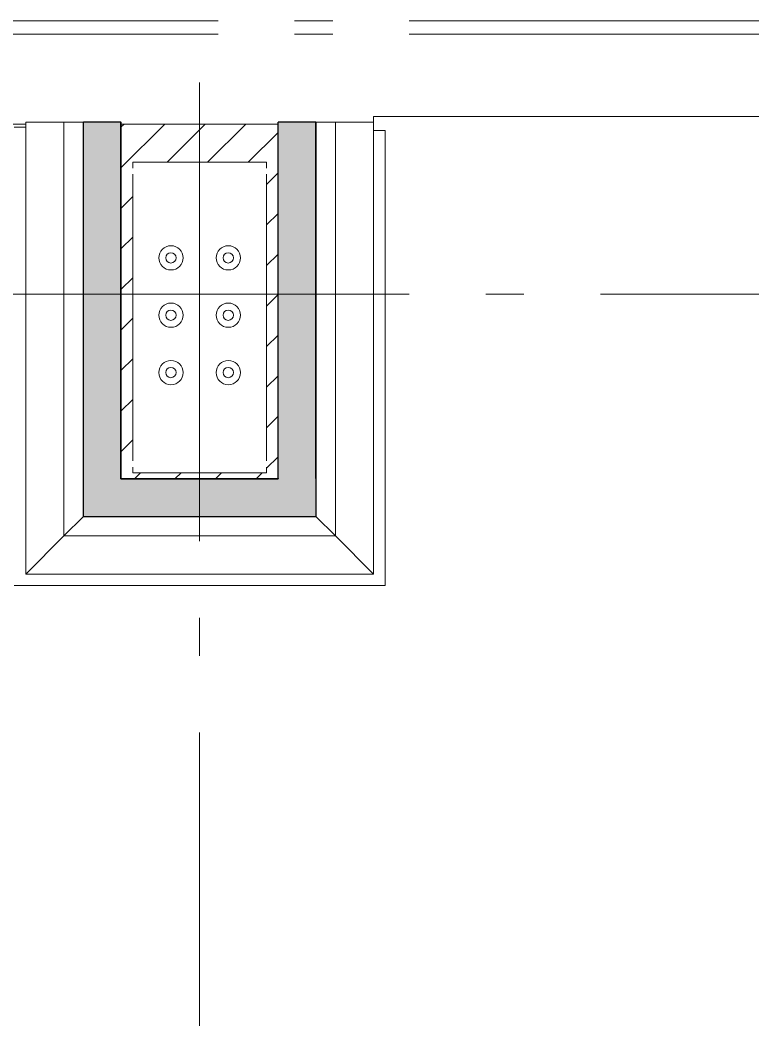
# Model space of a CAD drawing. Header units: millimetres. Extents: x -187347 to 135007, y -6415 to 292048.
# Drawn here: x -33410 to -31495, y 102157 to 104772 of the extents above; entities that cross this region are included whole.
import ezdxf

# ---------------------------------------------------------------- set-up
doc = ezdxf.new("R2010")
doc.units = ezdxf.units.MM
doc.header["$LTSCALE"] = 100
doc.linetypes.add('Z_LINE-CNTR', pattern=[17, 12, -2, 1, -2])
for name, color, linetype, lineweight in [('A-FLOR', 7, 'Continuous', 5), ('A-WALL', 7, 'Continuous', 5), ('A-WALL-FNSH', 7, 'Continuous', 5), ('A-WALL-PATT', 7, 'Continuous', 5), ('S-COLS', 7, 'Continuous', 5), ('S-FSTN', 7, 'Continuous', 5), ('S-GRID', 7, 'Continuous', 5)]:
    doc.layers.add(name, color=color, linetype=linetype, lineweight=lineweight)

# ---------------------------------------------------------------- blocks, each defined once
blk = doc.blocks.new('ODE_ST_M3_Base_Plate_Connection___Double_Row_14562_FREE_BOLT_LOD3 - BR630D-V274-BLOCK WORK - GROUND FLOOR PLAN - FOR SITE')
at = {"layer": 'S-FSTN'}
for p, q in [((-181.3, 406), (-181.3, 391)), ((168.7, 406), (-181.3, 406)), ((168.7, 391), (168.7, 406)), ((-181.3, 375), (-181.3, -375)), ((168.7, -375), (168.7, 375)), ((-181.3, -391), (-181.3, -406)), ((168.7, -406), (168.7, -391)), ((-181.3, -406), (168.7, -406))]:
    blk.add_line(p, q, dxfattribs=at)
blk = doc.blocks.new('Hex Head - 16mmØ BOLT-30449151-BLOCK WORK - GROUND FLOOR PLAN - FOR SITE')
at = {"layer": 'S-FSTN'}
for radius, start, end in [(31.7, 0, 180), (13.5, 0, 180), (31.7, 180, 360), (13.5, 180, 360)]:
    blk.add_arc((9.5, 0), radius, start, end, dxfattribs=at)
blk = doc.blocks.new('Hex Head - 30mmØ BOLT-30457584-BLOCK WORK - GROUND FLOOR PLAN - FOR SITE')
at = {"layer": 'S-FSTN'}
for radius, start, end in [(31.7, 0, 180), (13.5, 0, 180), (31.7, 180, 360), (13.5, 180, 360)]:
    blk.add_arc((9.5, 0), radius, start, end, dxfattribs=at)

msp = doc.modelspace()

# ---------------------------------------------------------------- hatches: boundary and pattern name
at = {"layer": 'A-WALL-PATT', "true_color": 0x30f000}
h = msp.add_hatch(color=80, dxfattribs=at)
h.paths.add_polyline_path([(-33244.1, 103473.8), (-33244.1, 103572.2), (-33244.9, 103572.2), (-33244.9, 103473.8)])
h.paths.add_polyline_path([(-33244.1, 103573), (-33244.1, 104505), (-33244.9, 104505), (-33244.9, 103573)])
at = {"layer": 'A-WALL-PATT'}
h = msp.add_hatch(dxfattribs=at)
h.set_pattern_fill('FP_332', color=256, angle=67.3801, style=0, pattern_type=2)
h.set_pattern_definition([(157.38, (-33164.69, 104043.063), (-50.7995, 0.0003), [13.208, -647.192]), (157.38, (-33164.69, 104093.863), (-50.79954, 0.0003), [13.208, -647.192]), (157.38, (-33164.69, 104144.663), (-50.79954, 0.0003), [13.208, -647.192]), (157.38, (-33164.69, 104195.464), (-50.79954, 0.0003), [13.208, -647.192]), (157.38, (-33164.69, 104246.263), (-50.79954, 0.0003), [13.208, -647.192]), (202.249, (-33164.69, 104085.735), (-50.8004, 0.00024), [12.075, -1195.427]), (202.249, (-33164.69, 104136.535), (-50.8004, 0.00024), [12.075, -1195.427]), (202.249, (-33164.69, 104187.335), (-50.80037, 0.00024), [12.075, -1195.427]), (202.249, (-33164.69, 104238.135), (-50.80037, 0.00024), [12.075, -1195.427]), (202.249, (-33164.69, 104288.935), (-50.80037, 0.00024), [12.075, -1195.427]), (202.249, (-33164.69, 104339.735), (-50.80037, 0.00024), [12.075, -1195.427]), (202.2491, (-33164.69, 104390.535), (-50.80037, 0.00024), [12.075, -1195.427]), (202.2491, (-33164.69, 104441.335), (-50.80037, 0.00024), [12.075, -1195.427]), (202.2491, (-33164.69, 104492.135), (-50.80037, 0.00024), [12.075, -1195.427]), (337.751, (-33175.866, 104073.035), (-50.8004, -0.0005), [12.075, -1195.427]), (337.751, (-33175.866, 104123.835), (-50.8004, -0.0005), [12.075, -1195.427]), (337.751, (-33175.866, 104174.635), (-50.8004, -0.0005), [12.075, -1195.427]), (337.751, (-33175.866, 104225.436), (-50.80037, -0.0005), [12.075, -1195.427]), (337.751, (-33175.866, 104276.235), (-50.80037, -0.0005), [12.075, -1195.427]), (337.751, (-33175.867, 104327.035), (-50.80037, -0.0005), [12.075, -1195.427]), (337.751, (-33175.866, 104377.835), (-50.80037, -0.00048), [12.075, -1195.427]), (337.7511, (-33175.866, 104428.635), (-50.80037, -0.00048), [12.075, -1195.427]), (337.7511, (-33175.866, 104479.435), (-50.80037, -0.00048), [12.075, -1195.427]), (22.62, (-33176.882, 104055.256), (-50.7995, -0.00055), [13.208, -647.192]), (22.62, (-33176.882, 104106.055), (-50.79954, -0.00055), [13.208, -647.192]), (22.62, (-33176.883, 104156.855), (-50.79954, -0.00055), [13.208, -647.192]), (22.62, (-33176.882, 104207.655), (-50.79954, -0.00055), [13.208, -647.192]), (22.62, (-33176.882, 104258.455), (-50.79954, -0.00055), [13.208, -647.192]), (171.8701, (-33156.054, 104040.5236), (-50.79954, -7e-05), [3.592, -355.618]), (158.198, (-33159.61, 104041.031), (-50.8005, 0.0002), [5.471, -268.095]), (158.198, (-33159.61, 104091.831), (-50.8005, 0.0002), [5.471, -268.095]), (21.801, (-33164.69, 104060.335), (-50.8005, 0.0004), [5.471, -268.095]), (21.801, (-33164.69, 104111.135), (-50.8005, 0.0004), [5.471, -268.095]), (8.1301, (-33159.61, 104062.3676), (-50.79954, -0.00017), [3.592, -355.618]), (8.1301, (-33156.054, 104040.5236), (-50.79954, -0.00017), [3.592, -355.618]), (26.565, (-33152.499, 104041.03), (-50.7999, -0.0005), [3.408, -110.184]), (45, (-33149.45, 104042.555), (-50.8, -0.0001), [3.592, -68.25]), (56.31, (-33146.91, 104045.095), (-50.8, -0.0005), [1.832, -181.33]), (56.31, (-33146.91, 104095.895), (-50.8, -0.0005), [1.832, -181.33]), (56.31, (-33146.91, 104146.695), (-50.8, -0.0005), [1.832, -181.33]), (71.565, (-33145.894, 104046.62), (-50.8, 0.0002), [1.676, -158.967]), (71.565, (-33145.894, 104097.42), (-50.7998, 0.0002), [1.676, -158.967]), (71.565, (-33145.894, 104148.22), (-50.7998, 0.0002), [1.676, -158.967]), (71.565, (-33145.386, 104048.143), (-50.8, 0.0002), [1.676, -158.967]), (71.565, (-33145.386, 104098.943), (-50.7998, 0.0002), [1.676, -158.967]), (71.565, (-33145.386, 104149.743), (-50.7998, 0.0002), [1.676, -158.967]), (90, (-33144.88, 104049.667), (-50.8, -0.0001), [4.064, -46.736]), (108.435, (-33144.88, 104053.73), (-50.8, -0.0005), [1.676, -158.967]), (108.435, (-33144.88, 104104.53), (-50.7998, -0.0005), [1.676, -158.967]), (108.435, (-33144.88, 104155.33), (-50.7998, -0.0005), [1.676, -158.967]), (108.435, (-33145.386, 104055.255), (-50.8, -0.0005), [1.676, -158.967]), (108.435, (-33145.386, 104106.055), (-50.7998, -0.0005), [1.676, -158.967]), (108.435, (-33145.386, 104156.855), (-50.7998, -0.0005), [1.676, -158.967]), (123.69, (-33145.894, 104056.78), (-50.8, 0.0002), [1.832, -181.33]), (123.69, (-33145.894, 104107.58), (-50.8, 0.0002), [1.832, -181.33]), (123.69, (-33145.894, 104158.38), (-50.8, 0.0002), [1.832, -181.33]), (135, (-33146.91, 104058.303), (-50.8, -0.0001), [3.592, -68.25]), (153.435, (-33149.45, 104060.843), (-50.7999, 0.0003), [3.408, -110.184]), (171.8701, (-33152.498, 104062.367), (-50.79954, -7e-05), [3.592, -355.618]), (171.8701, (-33156.054, 104065.9234), (-50.79954, -7e-05), [3.592, -355.618]), (158.198, (-33159.61, 104066.431), (-50.8005, 0.0002), [5.471, -268.095]), (158.198, (-33159.61, 104117.23), (-50.8005, 0.0002), [5.471, -268.095]), (21.801, (-33164.69, 104085.735), (-50.8005, 0.0004), [5.471, -268.095]), (21.801, (-33164.69, 104136.535), (-50.8005, 0.0004), [5.471, -268.095]), (8.1301, (-33159.61, 104087.7674), (-50.79954, -0.00017), [3.592, -355.618]), (8.1301, (-33156.054, 104065.9234), (-50.79954, -0.00017), [3.592, -355.618]), (26.565, (-33152.498, 104066.43), (-50.7999, -0.0005), [3.408, -110.184]), (45, (-33149.45, 104067.955), (-50.8, -0.0001), [3.592, -68.25]), (56.31, (-33146.91, 104070.495), (-50.8, -0.0005), [1.832, -181.33]), (56.31, (-33146.91, 104121.295), (-50.8, -0.0005), [1.832, -181.33]), (56.31, (-33146.91, 104172.096), (-50.8, -0.0005), [1.832, -181.33]), (71.565, (-33145.894, 104072.02), (-50.8, 0.0002), [1.676, -158.967]), (71.565, (-33145.894, 104122.82), (-50.7998, 0.0002), [1.676, -158.967]), (71.565, (-33145.894, 104173.62), (-50.7998, 0.0002), [1.676, -158.967]), (71.565, (-33145.386, 104073.543), (-50.8, 0.0002), [1.676, -158.967]), (71.565, (-33145.386, 104124.343), (-50.7998, 0.0002), [1.676, -158.967]), (71.565, (-33145.386, 104175.143), (-50.7998, 0.0002), [1.676, -158.967]), (90, (-33144.88, 104075.067), (-50.8, -0.0001), [4.064, -46.736]), (108.435, (-33144.88, 104079.13), (-50.8, -0.0005), [1.676, -158.967]), (108.435, (-33144.88, 104129.93), (-50.7998, -0.0005), [1.676, -158.967]), (108.435, (-33144.878, 104180.73), (-50.7998, -0.0005), [1.676, -158.967]), (108.435, (-33145.386, 104080.656), (-50.8, -0.0005), [1.676, -158.967]), (108.435, (-33145.386, 104131.455), (-50.7998, -0.0005), [1.676, -158.967]), (108.435, (-33145.387, 104182.255), (-50.7998, -0.0005), [1.676, -158.967]), (123.69, (-33145.894, 104082.18), (-50.8, 0.0002), [1.832, -181.33]), (123.69, (-33145.894, 104132.98), (-50.8, 0.0002), [1.832, -181.33]), (123.69, (-33145.894, 104183.78), (-50.8, 0.0002), [1.832, -181.33]), (135, (-33146.91, 104083.703), (-50.8, -0.0001), [3.592, -68.25]), (153.435, (-33149.45, 104086.243), (-50.7999, 0.0003), [3.408, -110.184]), (171.8701, (-33152.498, 104087.767), (-50.79954, -7e-05), [3.592, -355.618]), (171.8701, (-33184.502, 104053.223), (-50.79954, -7e-05), [3.592, -355.618]), (153.435, (-33188.058, 104053.73), (-50.7999, 0.0003), [3.408, -110.184]), (135, (-33191.106, 104055.255), (-50.8, -0.0001), [3.592, -68.25]), (123.69, (-33193.646, 104057.795), (-50.8, 0.0002), [1.832, -181.33]), (123.69, (-33193.646, 104108.595), (-50.8, 0.0002), [1.832, -181.33]), (123.69, (-33193.646, 104159.395), (-50.8, 0.0002), [1.832, -181.33]), (108.435, (-33194.66, 104059.32), (-50.8, -0.0005), [1.676, -158.967]), (108.435, (-33194.66, 104110.12), (-50.7998, -0.0005), [1.676, -158.967]), (108.435, (-33194.66, 104160.92), (-50.7998, -0.0005), [1.676, -158.967]), (108.435, (-33195.17, 104060.843), (-50.8, -0.0005), [1.676, -158.967]), (108.435, (-33195.17, 104111.643), (-50.7998, -0.0005), [1.676, -158.967]), (108.435, (-33195.17, 104162.443), (-50.7998, -0.0005), [1.676, -158.967]), (90, (-33195.68, 104062.367), (-50.8, -0.0001), [4.064, -46.736]), (71.565, (-33195.68, 104066.43), (-50.8, 0.0002), [1.676, -158.967]), (71.565, (-33195.68, 104117.23), (-50.7998, 0.0002), [1.676, -158.967]), (71.565, (-33195.68, 104168.03), (-50.7998, 0.0002), [1.676, -158.967]), (71.565, (-33195.17, 104067.955), (-50.8, 0.0002), [1.676, -158.967]), (71.565, (-33195.17, 104118.755), (-50.7998, 0.0002), [1.676, -158.967]), (71.565, (-33195.17, 104169.555), (-50.7998, 0.0002), [1.676, -158.967]), (56.31, (-33194.662, 104069.48), (-50.8, -0.0005), [1.832, -181.33]), (56.31, (-33194.66, 104120.28), (-50.8, -0.0005), [1.832, -181.33]), (56.31, (-33194.662, 104171.08), (-50.8, -0.0005), [1.832, -181.33]), (45, (-33193.646, 104071.003), (-50.8, -0.0001), [3.592, -68.25]), (26.565, (-33191.106, 104073.543), (-50.7999, -0.0005), [3.408, -110.184]), (8.1301, (-33188.058, 104075.067), (-50.79954, -0.00017), [3.592, -355.618]), (8.1301, (-33184.502, 104053.223), (-50.79954, -0.00017), [3.592, -355.618]), (20.556, (-33180.946, 104053.731), (-50.8004, -0.0003), [4.34, -429.695]), (20.556, (-33180.946, 104104.531), (-50.8004, -0.0003), [4.34, -429.695]), (20.556, (-33180.946, 104155.33), (-50.8004, -0.0003), [4.34, -429.695]), (158.198, (-33175.866, 104073.035), (-50.8005, 0.0002), [5.471, -268.095]), (158.198, (-33175.866, 104123.835), (-50.8005, 0.0002), [5.471, -268.095]), (171.8701, (-33180.946, 104075.0666), (-50.79954, -7e-05), [3.592, -355.618]), (90, (-33195.68, 104039), (-50.8, -0.0001), [2.032, -48.768]), (71.565, (-33195.68, 104041.03), (-50.8, 0.0002), [1.676, -158.967]), (71.565, (-33195.678, 104091.83), (-50.7998, 0.0002), [1.676, -158.967]), (71.565, (-33195.68, 104142.63), (-50.7998, 0.0002), [1.676, -158.967]), (71.565, (-33195.17, 104042.555), (-50.8, 0.0002), [1.676, -158.967]), (71.565, (-33195.17, 104093.355), (-50.7998, 0.0002), [1.676, -158.967]), (71.565, (-33195.17, 104144.155), (-50.7998, 0.0002), [1.676, -158.967]), (56.31, (-33194.66, 104044.08), (-50.8, -0.0005), [1.832, -181.33]), (56.31, (-33194.662, 104094.88), (-50.8, -0.0005), [1.832, -181.33]), (56.31, (-33194.66, 104145.68), (-50.8, -0.0005), [1.832, -181.33]), (45, (-33193.646, 104045.603), (-50.8, -0.0001), [3.592, -68.25]), (26.565, (-33191.106, 104048.143), (-50.7999, -0.0005), [3.408, -110.184]), (8.1301, (-33188.058, 104049.667), (-50.79954, -0.00017), [3.592, -355.618]), (159.444, (-33176.882, 104048.143), (-50.8004, 7e-05), [4.34, -429.695]), (159.444, (-33176.882, 104098.943), (-50.8004, 7e-05), [4.34, -429.695]), (159.444, (-33176.882, 104149.743), (-50.8004, 7e-05), [4.34, -429.695]), (171.8701, (-33180.946, 104049.667), (-50.79954, -7e-05), [3.592, -355.618]), (171.8701, (-33184.502, 104078.623), (-50.79954, -7e-05), [3.592, -355.618]), (153.435, (-33188.058, 104079.13), (-50.7999, 0.0003), [3.408, -110.184]), (135, (-33191.106, 104080.655), (-50.8, -0.0001), [3.592, -68.25]), (123.69, (-33193.646, 104083.195), (-50.8, 0.0002), [1.832, -181.33]), (123.69, (-33193.646, 104133.995), (-50.8, 0.0002), [1.832, -181.33]), (123.69, (-33193.646, 104184.795), (-50.8, 0.0002), [1.832, -181.33]), (108.435, (-33194.66, 104084.72), (-50.8, -0.0005), [1.676, -158.967]), (108.435, (-33194.66, 104135.52), (-50.7998, -0.0005), [1.676, -158.967]), (108.435, (-33194.66, 104186.32), (-50.7998, -0.0005), [1.676, -158.967]), (108.435, (-33195.17, 104086.243), (-50.8, -0.0005), [1.676, -158.967]), (108.435, (-33195.17, 104137.043), (-50.7998, -0.0005), [1.676, -158.967]), (108.435, (-33195.17, 104187.843), (-50.7998, -0.0005), [1.676, -158.967]), (90, (-33195.68, 104087.767), (-50.8, -0.0001), [2.032, -48.768]), (8.1301, (-33184.502, 104078.623), (-50.79954, -0.00017), [3.592, -355.618]), (21.801, (-33180.946, 104079.131), (-50.8005, 0.0004), [5.471, -268.095]), (21.801, (-33180.947, 104129.931), (-50.8005, 0.0004), [5.471, -268.095])])
h.paths.add_polyline_path([(-33244.1, 103572.2), (-33145.7, 103572.2), (-33145.7, 104505), (-33244.1, 104505), (-33244.1, 103573)])
at = {"layer": 'A-WALL-PATT', "true_color": 0xb8ffa6}
for points in [[(-33145.7, 103573), (-33144.9, 103573), (-33144.9, 104505), (-33145.7, 104505), (-33145.7, 103639)], [(-32734.9, 103573), (-32734.1, 103573), (-32734.1, 104505), (-32734.9, 104505), (-32734.9, 103639)], [(-32905.6, 103572.2), (-32734.1, 103572.2), (-32734.9, 103573), (-33144.9, 103573), (-33145.7, 103572.2)]]:
    msp.add_hatch(color=71, dxfattribs=at).paths.add_polyline_path(points)
at = {"layer": 'A-WALL-PATT'}
h = msp.add_hatch(dxfattribs=at)
h.set_pattern_fill('FP_330', color=256, angle=67.3801, style=0, pattern_type=2)
h.set_pattern_definition([(337.38, (-32715.067, 104034.935), (50.7995, -0.0003), [13.208, -647.192]), (337.38, (-32715.066, 103984.135), (50.79954, -0.0003), [13.208, -647.192]), (337.38, (-32715.066, 103933.336), (50.79954, -0.0003), [13.208, -647.192]), (337.38, (-32715.066, 103882.535), (50.79954, -0.0003), [13.208, -647.192]), (337.38, (-32715.066, 103831.735), (50.79954, -0.0003), [13.208, -647.192]), (22.249, (-32715.066, 103992.263), (50.8004, -0.00024), [12.075, -1195.427]), (22.249, (-32715.066, 103941.463), (50.8004, -0.00024), [12.075, -1195.427]), (22.249, (-32715.066, 103890.663), (50.80037, -0.00024), [12.075, -1195.427]), (22.249, (-32715.066, 103839.863), (50.80037, -0.00024), [12.075, -1195.427]), (22.249, (-32715.066, 103789.063), (50.80037, -0.00024), [12.075, -1195.427]), (22.249, (-32715.066, 103738.263), (50.80037, -0.00024), [12.075, -1195.427]), (22.2491, (-32715.066, 103687.463), (50.80037, -0.00024), [12.075, -1195.427]), (22.2491, (-32715.066, 103636.663), (50.80037, -0.00024), [12.075, -1195.427]), (22.2491, (-32715.067, 103585.863), (50.80037, -0.00024), [12.075, -1195.427]), (157.751, (-32703.89, 104004.963), (50.8004, 0.0005), [12.075, -1195.427]), (157.751, (-32703.89, 103954.163), (50.8004, 0.0005), [12.075, -1195.427]), (157.751, (-32703.89, 103903.364), (50.8004, 0.0005), [12.075, -1195.427]), (157.751, (-32703.89, 103852.563), (50.80037, 0.0005), [12.075, -1195.427]), (157.751, (-32703.89, 103801.763), (50.80037, 0.0005), [12.075, -1195.427]), (157.751, (-32703.89, 103750.963), (50.80037, 0.0005), [12.075, -1195.427]), (157.751, (-32703.89, 103700.163), (50.80037, 0.00048), [12.075, -1195.427]), (157.7511, (-32703.89, 103649.363), (50.80037, 0.00048), [12.075, -1195.427]), (157.7511, (-32703.89, 103598.563), (50.80037, 0.00048), [12.075, -1195.427]), (202.62, (-32702.874, 104022.743), (50.7995, 0.00055), [13.208, -647.192]), (202.62, (-32702.874, 103971.943), (50.79954, 0.00055), [13.208, -647.192]), (202.62, (-32702.874, 103921.143), (50.79954, 0.00055), [13.208, -647.192]), (202.62, (-32702.874, 103870.343), (50.79954, 0.00055), [13.208, -647.192]), (202.62, (-32702.874, 103819.543), (50.79954, 0.00055), [13.208, -647.192]), (351.8701, (-32723.702, 104037.475), (50.79954, 7e-05), [3.592, -355.618]), (338.198, (-32720.146, 104036.967), (50.8005, -0.0002), [5.471, -268.095]), (338.198, (-32720.146, 103986.167), (50.8005, -0.0002), [5.471, -268.095]), (201.801, (-32715.066, 104017.663), (50.8005, -0.0004), [5.471, -268.095]), (201.801, (-32715.066, 103966.863), (50.8005, -0.0004), [5.471, -268.095]), (188.1301, (-32720.146, 104015.631), (50.79954, 0.00017), [3.592, -355.618]), (188.1301, (-32723.702, 104037.475), (50.79954, 0.00017), [3.592, -355.618]), (206.565, (-32727.258, 104036.967), (50.7999, 0.0005), [3.408, -110.184]), (225, (-32730.306, 104035.444), (50.8, 0.0001), [3.592, -68.25]), (236.31, (-32732.846, 104032.903), (50.8, 0.0005), [1.832, -181.33]), (236.31, (-32732.846, 103982.103), (50.8, 0.0005), [1.832, -181.33]), (236.31, (-32732.846, 103931.303), (50.8, 0.0005), [1.832, -181.33]), (251.565, (-32733.86, 104031.38), (50.8, -0.0002), [1.676, -158.967]), (251.565, (-32733.863, 103980.58), (50.7998, -0.0002), [1.676, -158.967]), (251.565, (-32733.86, 103929.78), (50.7998, -0.0002), [1.676, -158.967]), (251.565, (-32734.37, 104029.855), (50.8, -0.0002), [1.676, -158.967]), (251.565, (-32734.37, 103979.055), (50.7998, -0.0002), [1.676, -158.967]), (251.565, (-32734.37, 103928.255), (50.7998, -0.0002), [1.676, -158.967]), (270, (-32734.88, 104028.33), (50.8, 0.0001), [4.064, -46.736]), (288.435, (-32734.878, 104024.267), (50.8, 0.0005), [1.676, -158.967]), (288.435, (-32734.88, 103973.467), (50.7998, 0.0005), [1.676, -158.967]), (288.435, (-32734.88, 103922.667), (50.7998, 0.0005), [1.676, -158.967]), (288.435, (-32734.37, 104022.743), (50.8, 0.0005), [1.676, -158.967]), (288.435, (-32734.37, 103971.943), (50.7998, 0.0005), [1.676, -158.967]), (288.435, (-32734.37, 103921.143), (50.7998, 0.0005), [1.676, -158.967]), (303.69, (-32733.86, 104021.22), (50.8, -0.0002), [1.832, -181.33]), (303.69, (-32733.86, 103970.42), (50.8, -0.0002), [1.832, -181.33]), (303.69, (-32733.86, 103919.62), (50.8, -0.0002), [1.832, -181.33]), (315, (-32732.846, 104019.695), (50.8, 0.0001), [3.592, -68.25]), (333.435, (-32730.306, 104017.155), (50.7999, -0.0003), [3.408, -110.184]), (351.8701, (-32727.258, 104015.631), (50.79954, 7e-05), [3.592, -355.618]), (351.8701, (-32723.702, 104012.075), (50.79954, 7e-05), [3.592, -355.618]), (338.198, (-32720.146, 104011.567), (50.8005, -0.0002), [5.471, -268.095]), (338.198, (-32720.146, 103960.768), (50.8005, -0.0002), [5.471, -268.095]), (201.801, (-32715.066, 103992.263), (50.8005, -0.0004), [5.471, -268.095]), (201.801, (-32715.066, 103941.463), (50.8005, -0.0004), [5.471, -268.095]), (188.1301, (-32720.146, 103990.231), (50.79954, 0.00017), [3.592, -355.618]), (188.1301, (-32723.702, 104012.075), (50.79954, 0.00017), [3.592, -355.618]), (206.565, (-32727.258, 104011.567), (50.7999, 0.0005), [3.408, -110.184]), (225, (-32730.306, 104010.043), (50.8, 0.0001), [3.592, -68.25]), (236.31, (-32732.846, 104007.503), (50.8, 0.0005), [1.832, -181.33]), (236.31, (-32732.846, 103956.704), (50.8, 0.0005), [1.832, -181.33]), (236.31, (-32732.846, 103905.903), (50.8, 0.0005), [1.832, -181.33]), (251.565, (-32733.86, 104005.98), (50.8, -0.0002), [1.676, -158.967]), (251.565, (-32733.86, 103955.18), (50.7998, -0.0002), [1.676, -158.967]), (251.565, (-32733.86, 103904.38), (50.7998, -0.0002), [1.676, -158.967]), (251.565, (-32734.37, 104004.455), (50.8, -0.0002), [1.676, -158.967]), (251.565, (-32734.37, 103953.655), (50.7998, -0.0002), [1.676, -158.967]), (251.565, (-32734.37, 103902.856), (50.7998, -0.0002), [1.676, -158.967]), (270, (-32734.88, 104002.93), (50.8, 0.0001), [4.064, -46.736]), (288.435, (-32734.88, 103998.867), (50.8, 0.0005), [1.676, -158.967]), (288.435, (-32734.88, 103948.067), (50.7998, 0.0005), [1.676, -158.967]), (288.435, (-32734.88, 103897.267), (50.7998, 0.0005), [1.676, -158.967]), (288.435, (-32734.37, 103997.343), (50.8, 0.0005), [1.676, -158.967]), (288.435, (-32734.37, 103946.543), (50.7998, 0.0005), [1.676, -158.967]), (288.435, (-32734.37, 103895.743), (50.7998, 0.0005), [1.676, -158.967]), (303.69, (-32733.86, 103995.82), (50.8, -0.0002), [1.832, -181.33]), (303.69, (-32733.862, 103945.02), (50.8, -0.0002), [1.832, -181.33]), (303.69, (-32733.86, 103894.22), (50.8, -0.0002), [1.832, -181.33]), (315, (-32732.846, 103994.295), (50.8, 0.0001), [3.592, -68.25]), (333.435, (-32730.307, 103991.755), (50.7999, -0.0003), [3.408, -110.184]), (351.8701, (-32727.258, 103990.2314), (50.79954, 7e-05), [3.592, -355.618]), (351.8701, (-32695.254, 104024.7754), (50.79954, 7e-05), [3.592, -355.618]), (333.435, (-32691.698, 104024.267), (50.7999, -0.0003), [3.408, -110.184]), (315, (-32688.65, 104022.743), (50.8, 0.0001), [3.592, -68.25]), (303.69, (-32686.11, 104020.203), (50.8, -0.0002), [1.832, -181.33]), (303.69, (-32686.11, 103969.403), (50.8, -0.0002), [1.832, -181.33]), (303.69, (-32686.11, 103918.603), (50.8, -0.0002), [1.832, -181.33]), (288.435, (-32685.094, 104018.68), (50.8, 0.0005), [1.676, -158.967]), (288.435, (-32685.094, 103967.88), (50.7998, 0.0005), [1.676, -158.967]), (288.435, (-32685.094, 103917.08), (50.7998, 0.0005), [1.676, -158.967]), (288.435, (-32684.586, 104017.155), (50.8, 0.0005), [1.676, -158.967]), (288.435, (-32684.586, 103966.355), (50.7998, 0.0005), [1.676, -158.967]), (288.435, (-32684.586, 103915.555), (50.7998, 0.0005), [1.676, -158.967]), (270, (-32684.08, 104015.63), (50.8, 0.0001), [4.064, -46.736]), (251.565, (-32684.08, 104011.567), (50.8, -0.0002), [1.676, -158.967]), (251.565, (-32684.08, 103960.767), (50.7998, -0.0002), [1.676, -158.967]), (251.565, (-32684.08, 103909.97), (50.7998, -0.0002), [1.676, -158.967]), (251.565, (-32684.586, 104010.043), (50.8, -0.0002), [1.676, -158.967]), (251.565, (-32684.586, 103959.243), (50.7998, -0.0002), [1.676, -158.967]), (251.565, (-32684.586, 103908.443), (50.7998, -0.0002), [1.676, -158.967]), (236.31, (-32685.094, 104008.52), (50.8, 0.0005), [1.832, -181.33]), (236.31, (-32685.094, 103957.72), (50.8, 0.0005), [1.832, -181.33]), (236.31, (-32685.094, 103906.92), (50.8, 0.0005), [1.832, -181.33]), (225, (-32686.11, 104006.995), (50.8, 0.0001), [3.592, -68.25]), (206.565, (-32688.65, 104004.455), (50.7999, 0.0005), [3.408, -110.184]), (188.1301, (-32691.698, 104002.9314), (50.79954, 0.00017), [3.592, -355.618]), (188.1301, (-32695.254, 104024.7754), (50.79954, 0.00017), [3.592, -355.618]), (200.556, (-32698.81, 104024.267), (50.8004, 0.0003), [4.34, -429.695]), (200.556, (-32698.81, 103973.467), (50.8004, 0.0003), [4.34, -429.695]), (200.556, (-32698.81, 103922.667), (50.8004, 0.0003), [4.34, -429.695]), (338.198, (-32703.89, 104004.963), (50.8005, -0.0002), [5.471, -268.095]), (338.198, (-32703.89, 103954.163), (50.8005, -0.0002), [5.471, -268.095]), (351.8701, (-32698.81, 104002.931), (50.79954, 7e-05), [3.592, -355.618]), (270, (-32684.08, 104039), (50.8, 0.0001), [2.032, -48.768]), (251.565, (-32684.08, 104036.967), (50.8, -0.0002), [1.676, -158.967]), (251.565, (-32684.08, 103986.167), (50.7998, -0.0002), [1.676, -158.967]), (251.565, (-32684.08, 103935.367), (50.7998, -0.0002), [1.676, -158.967]), (251.565, (-32684.587, 104035.443), (50.8, -0.0002), [1.676, -158.967]), (251.565, (-32684.586, 103984.643), (50.7998, -0.0002), [1.676, -158.967]), (251.565, (-32684.586, 103933.844), (50.7998, -0.0002), [1.676, -158.967]), (236.31, (-32685.094, 104033.92), (50.8, 0.0005), [1.832, -181.33]), (236.31, (-32685.094, 103983.12), (50.8, 0.0005), [1.832, -181.33]), (236.31, (-32685.094, 103932.32), (50.8, 0.0005), [1.832, -181.33]), (225, (-32686.11, 104032.395), (50.8, 0.0001), [3.592, -68.25]), (206.565, (-32688.65, 104029.855), (50.7999, 0.0005), [3.408, -110.184]), (188.1301, (-32691.698, 104028.331), (50.79954, 0.00017), [3.592, -355.618]), (339.444, (-32702.875, 104029.855), (50.8004, -7e-05), [4.34, -429.695]), (339.444, (-32702.874, 103979.055), (50.8004, -7e-05), [4.34, -429.695]), (339.444, (-32702.874, 103928.256), (50.8004, -7e-05), [4.34, -429.695]), (351.8701, (-32698.81, 104028.3306), (50.79954, 7e-05), [3.592, -355.618]), (351.8701, (-32695.254, 103999.3756), (50.79954, 7e-05), [3.592, -355.618]), (333.435, (-32691.698, 103998.867), (50.7999, -0.0003), [3.408, -110.184]), (315, (-32688.65, 103997.343), (50.8, 0.0001), [3.592, -68.25]), (303.69, (-32686.11, 103994.803), (50.8, -0.0002), [1.832, -181.33]), (303.69, (-32686.11, 103944.003), (50.8, -0.0002), [1.832, -181.33]), (303.69, (-32686.11, 103893.204), (50.8, -0.0002), [1.832, -181.33]), (288.435, (-32685.095, 103993.28), (50.8, 0.0005), [1.676, -158.967]), (288.435, (-32685.094, 103942.48), (50.7998, 0.0005), [1.676, -158.967]), (288.435, (-32685.094, 103891.68), (50.7998, 0.0005), [1.676, -158.967]), (288.435, (-32684.586, 103991.755), (50.8, 0.0005), [1.676, -158.967]), (288.435, (-32684.586, 103940.955), (50.7998, 0.0005), [1.676, -158.967]), (288.435, (-32684.587, 103890.155), (50.7998, 0.0005), [1.676, -158.967]), (270, (-32684.08, 103990.23), (50.8, 0.0001), [2.032, -48.768]), (188.1301, (-32695.254, 103999.3756), (50.79954, 0.00017), [3.592, -355.618]), (201.801, (-32698.81, 103998.867), (50.8005, -0.0004), [5.471, -268.095]), (201.801, (-32698.81, 103948.067), (50.8005, -0.0004), [5.471, -268.095])])
h.paths.add_polyline_path([(-32635.7, 103572.2), (-32635.7, 104505), (-32734.1, 104505), (-32734.1, 103572.2)])
at = {"layer": 'A-WALL-PATT', "true_color": 0x30f000}
h = msp.add_hatch(color=80, dxfattribs=at)
h.paths.add_polyline_path([(-32635.7, 103473.8), (-32634.9, 103473.8), (-32634.9, 103572.2), (-32635.7, 103572.2)])
h.paths.add_polyline_path([(-32634.9, 103573), (-32634.9, 104505), (-32635.7, 104505), (-32635.7, 103573)])
at = {"layer": 'A-WALL-PATT'}
h = msp.add_hatch(dxfattribs=at)
h.set_pattern_fill('FP_331', color=256, angle=-292.6199, style=0, pattern_type=2)
h.set_pattern_definition([(247.38, (-32943.942, 103553.187), (-0.0003, -50.7995), [13.208, -647.192]), (247.38, (-32994.742, 103553.187), (-0.0003, -50.7995), [13.208, -647.192]), (247.38, (-33045.542, 103553.188), (-0.0003, -50.7995), [13.208, -647.192]), (247.38, (-33096.342, 103553.187), (-0.0003, -50.7995), [13.208, -647.192]), (247.38, (-33147.142, 103553.187), (-0.0003, -50.79954), [13.208, -647.192]), (292.249, (-32986.615, 103553.187), (-0.0002, -50.8004), [12.075, -1195.427]), (292.249, (-33037.414, 103553.187), (-0.0002, -50.8004), [12.075, -1195.427]), (292.249, (-33088.214, 103553.187), (-0.0002, -50.8004), [12.075, -1195.427]), (292.249, (-33139.014, 103553.187), (-0.00024, -50.8004), [12.075, -1195.427]), (292.249, (-33189.814, 103553.187), (-0.00024, -50.8004), [12.075, -1195.427]), (292.249, (-33240.614, 103553.187), (-0.00024, -50.80037), [12.075, -1195.427]), (292.249, (-33291.414, 103553.187), (-0.00024, -50.80037), [12.075, -1195.427]), (292.249, (-33342.214, 103553.187), (-0.00024, -50.80037), [12.075, -1195.427]), (292.249, (-33393.014, 103553.187), (-0.00024, -50.80037), [12.075, -1195.427]), (67.751, (-32973.914, 103542.01), (0.0005, -50.8004), [12.075, -1195.427]), (67.751, (-33024.714, 103542.01), (0.0005, -50.8004), [12.075, -1195.427]), (67.751, (-33075.514, 103542.012), (0.0005, -50.8004), [12.075, -1195.427]), (67.751, (-33126.314, 103542.011), (0.0005, -50.8004), [12.075, -1195.427]), (67.751, (-33177.114, 103542.011), (0.0005, -50.8004), [12.075, -1195.427]), (67.751, (-33227.915, 103542.011), (0.0005, -50.8004), [12.075, -1195.427]), (67.751, (-33278.714, 103542.011), (0.0005, -50.80037), [12.075, -1195.427]), (67.751, (-33329.514, 103542.01), (0.0005, -50.80037), [12.075, -1195.427]), (67.751, (-33380.314, 103542.011), (0.0005, -50.80037), [12.075, -1195.427]), (112.62, (-32956.134, 103540.995), (0.0005, -50.7995), [13.208, -647.192]), (112.62, (-33006.934, 103540.995), (0.0005, -50.7995), [13.208, -647.192]), (112.62, (-33057.735, 103540.995), (0.00055, -50.7995), [13.208, -647.192]), (112.62, (-33108.534, 103540.995), (0.00055, -50.7995), [13.208, -647.192]), (112.62, (-33159.334, 103540.995), (0.00055, -50.79954), [13.208, -647.192]), (261.8701, (-32941.402, 103561.823), (7e-05, -50.79954), [3.592, -355.618]), (248.198, (-32941.91, 103558.267), (-0.0002, -50.8005), [5.471, -268.095]), (248.198, (-32992.71, 103558.267), (-0.0002, -50.8005), [5.471, -268.095]), (111.801, (-32961.214, 103553.187), (-0.0004, -50.8005), [5.471, -268.095]), (111.801, (-33012.014, 103553.187), (-0.0004, -50.8005), [5.471, -268.095]), (98.1301, (-32963.246, 103558.267), (0.00017, -50.79954), [3.592, -355.618]), (98.1301, (-32941.402, 103561.823), (0.00017, -50.79954), [3.592, -355.618]), (116.565, (-32941.91, 103565.38), (0.0005, -50.7999), [3.408, -110.184]), (135, (-32943.434, 103568.428), (0.0001, -50.8), [3.592, -68.25]), (146.31, (-32945.974, 103570.967), (0.0005, -50.8), [1.832, -181.33]), (146.31, (-32996.774, 103570.967), (0.0005, -50.8), [1.832, -181.33]), (146.31, (-33047.574, 103570.967), (0.0005, -50.8), [1.832, -181.33]), (161.565, (-32947.5, 103571.983), (-0.0002, -50.8), [1.676, -158.967]), (161.565, (-32998.3, 103571.983), (-0.0002, -50.8), [1.676, -158.967]), (161.565, (-33049.1, 103571.983), (-0.0002, -50.8), [1.676, -158.967]), (161.565, (-32949.02, 103572.49), (-0.0002, -50.8), [1.676, -158.967]), (161.565, (-32999.82, 103572.49), (-0.0002, -50.8), [1.676, -158.967]), (161.565, (-33050.62, 103572.49), (-0.0002, -50.8), [1.676, -158.967]), (180, (-32950.546, 103573), (0.0001, -50.8), [4.064, -46.736]), (198.435, (-32954.61, 103573), (0.0005, -50.8), [1.676, -158.967]), (198.435, (-33005.41, 103573), (0.0005, -50.8), [1.676, -158.967]), (198.435, (-33056.21, 103573), (0.0005, -50.8), [1.676, -158.967]), (198.435, (-32956.134, 103572.49), (0.0005, -50.8), [1.676, -158.967]), (198.435, (-33006.934, 103572.49), (0.0005, -50.8), [1.676, -158.967]), (198.435, (-33057.734, 103572.49), (0.0005, -50.8), [1.676, -158.967]), (213.69, (-32957.66, 103571.983), (-0.0002, -50.8), [1.832, -181.33]), (213.69, (-33008.458, 103571.983), (-0.0002, -50.8), [1.832, -181.33]), (213.69, (-33059.26, 103571.983), (-0.0002, -50.8), [1.832, -181.33]), (225, (-32959.182, 103570.967), (0.0001, -50.8), [3.592, -68.25]), (243.435, (-32961.722, 103568.427), (-0.0003, -50.7999), [3.408, -110.184]), (261.8701, (-32963.246, 103565.379), (7e-05, -50.79954), [3.592, -355.618]), (261.8701, (-32966.802, 103561.823), (7e-05, -50.79954), [3.592, -355.618]), (248.198, (-32967.31, 103558.267), (-0.0002, -50.8005), [5.471, -268.095]), (248.198, (-33018.11, 103558.268), (-0.0002, -50.8005), [5.471, -268.095]), (111.801, (-32986.615, 103553.187), (-0.0004, -50.8005), [5.471, -268.095]), (111.801, (-33037.414, 103553.187), (-0.0004, -50.8005), [5.471, -268.095]), (98.1301, (-32988.646, 103558.267), (0.00017, -50.79954), [3.592, -355.618]), (98.1301, (-32966.802, 103561.823), (0.00017, -50.79954), [3.592, -355.618]), (116.565, (-32967.31, 103565.38), (0.0005, -50.7999), [3.408, -110.184]), (135, (-32968.834, 103568.427), (0.0001, -50.8), [3.592, -68.25]), (146.31, (-32971.374, 103570.967), (0.0005, -50.8), [1.832, -181.33]), (146.31, (-33022.174, 103570.968), (0.0005, -50.8), [1.832, -181.33]), (146.31, (-33072.974, 103570.967), (0.0005, -50.8), [1.832, -181.33]), (161.565, (-32972.9, 103571.983), (-0.0002, -50.8), [1.676, -158.967]), (161.565, (-33023.7, 103571.983), (-0.0002, -50.8), [1.676, -158.967]), (161.565, (-33074.498, 103571.983), (-0.0002, -50.8), [1.676, -158.967]), (161.565, (-32974.42, 103572.49), (-0.0002, -50.8), [1.676, -158.967]), (161.565, (-33025.22, 103572.49), (-0.0002, -50.8), [1.676, -158.967]), (161.565, (-33076.02, 103572.49), (-0.0002, -50.8), [1.676, -158.967]), (180, (-32975.946, 103573), (0.0001, -50.8), [4.064, -46.736]), (198.435, (-32980.01, 103573), (0.0005, -50.8), [1.676, -158.967]), (198.435, (-33030.81, 103573), (0.0005, -50.8), [1.676, -158.967]), (198.435, (-33081.61, 103573), (0.0005, -50.8), [1.676, -158.967]), (198.435, (-32981.534, 103572.49), (0.0005, -50.8), [1.676, -158.967]), (198.435, (-33032.334, 103572.49), (0.0005, -50.8), [1.676, -158.967]), (198.435, (-33083.135, 103572.49), (0.0005, -50.8), [1.676, -158.967]), (213.69, (-32983.058, 103571.983), (-0.0002, -50.8), [1.832, -181.33]), (213.69, (-33033.86, 103571.984), (-0.0002, -50.8), [1.832, -181.33]), (213.69, (-33084.66, 103571.983), (-0.0002, -50.8), [1.832, -181.33]), (225, (-32984.58, 103570.967), (0.0001, -50.8), [3.592, -68.25]), (243.435, (-32987.122, 103568.427), (-0.0003, -50.7999), [3.408, -110.184]), (261.8701, (-32988.6455, 103565.379), (7e-05, -50.79954), [3.592, -355.618]), (261.8701, (-32954.1015, 103533.375), (7e-05, -50.79954), [3.592, -355.618]), (243.435, (-32954.61, 103529.82), (-0.0003, -50.7999), [3.408, -110.184]), (225, (-32956.134, 103526.77), (0.0001, -50.8), [3.592, -68.25]), (213.69, (-32958.674, 103524.23), (-0.0002, -50.8), [1.832, -181.33]), (213.69, (-33009.474, 103524.23), (-0.0002, -50.8), [1.832, -181.33]), (213.69, (-33060.274, 103524.23), (-0.0002, -50.8), [1.832, -181.33]), (198.435, (-32960.2, 103523.215), (0.0005, -50.8), [1.676, -158.967]), (198.435, (-33011, 103523.215), (0.0005, -50.8), [1.676, -158.967]), (198.435, (-33061.798, 103523.215), (0.0005, -50.8), [1.676, -158.967]), (198.435, (-32961.72, 103522.707), (0.0005, -50.8), [1.676, -158.967]), (198.435, (-33012.523, 103522.707), (0.0005, -50.8), [1.676, -158.967]), (198.435, (-33063.32, 103522.707), (0.0005, -50.8), [1.676, -158.967]), (180, (-32963.246, 103522.2), (0.0001, -50.8), [4.064, -46.736]), (161.565, (-32967.31, 103522.2), (-0.0002, -50.8), [1.676, -158.967]), (161.565, (-33018.11, 103522.2), (-0.0002, -50.8), [1.676, -158.967]), (161.565, (-33068.91, 103522.2), (-0.0002, -50.8), [1.676, -158.967]), (161.565, (-32968.834, 103522.707), (-0.0002, -50.8), [1.676, -158.967]), (161.565, (-33019.634, 103522.707), (-0.0002, -50.8), [1.676, -158.967]), (161.565, (-33070.434, 103522.707), (-0.0002, -50.8), [1.676, -158.967]), (146.31, (-32970.358, 103523.215), (0.0005, -50.8), [1.832, -181.33]), (146.31, (-33021.16, 103523.216), (0.0005, -50.8), [1.832, -181.33]), (146.31, (-33071.96, 103523.215), (0.0005, -50.8), [1.832, -181.33]), (135, (-32971.882, 103524.23), (0.0001, -50.8), [3.592, -68.25]), (116.565, (-32974.422, 103526.77), (0.0005, -50.7999), [3.408, -110.184]), (98.1301, (-32975.9455, 103529.819), (0.00017, -50.79954), [3.592, -355.618]), (98.1301, (-32954.1015, 103533.375), (0.00017, -50.79954), [3.592, -355.618]), (110.556, (-32954.61, 103536.931), (0.0003, -50.8004), [4.34, -429.695]), (110.556, (-33005.41, 103536.93), (0.0003, -50.8004), [4.34, -429.695]), (110.556, (-33056.21, 103536.931), (0.0003, -50.8004), [4.34, -429.695]), (248.198, (-32973.914, 103542.01), (-0.0002, -50.8005), [5.471, -268.095]), (248.198, (-33024.714, 103542.011), (-0.0002, -50.8005), [5.471, -268.095]), (261.8701, (-32975.946, 103536.9314), (7e-05, -50.79954), [3.592, -355.618]), (180, (-32939.88, 103522.2), (0.0001, -50.8), [2.032, -48.768]), (161.565, (-32941.91, 103522.2), (-0.0002, -50.8), [1.676, -158.967]), (161.565, (-32992.71, 103522.2), (-0.0002, -50.8), [1.676, -158.967]), (161.565, (-33043.51, 103522.2), (-0.0002, -50.8), [1.676, -158.967]), (161.565, (-32943.434, 103522.707), (-0.0002, -50.8), [1.676, -158.967]), (161.565, (-32994.234, 103522.707), (-0.0002, -50.8), [1.676, -158.967]), (161.565, (-33045.034, 103522.71), (-0.0002, -50.8), [1.676, -158.967]), (146.31, (-32944.96, 103523.215), (0.0005, -50.8), [1.832, -181.33]), (146.31, (-32995.758, 103523.215), (0.0005, -50.8), [1.832, -181.33]), (146.31, (-33046.56, 103523.215), (0.0005, -50.8), [1.832, -181.33]), (135, (-32946.482, 103524.23), (0.0001, -50.8), [3.592, -68.25]), (116.565, (-32949.022, 103526.771), (0.0005, -50.7999), [3.408, -110.184]), (98.1301, (-32950.546, 103529.819), (0.00017, -50.79954), [3.592, -355.618]), (249.444, (-32949.022, 103540.995), (-7e-05, -50.8004), [4.34, -429.695]), (249.444, (-32999.822, 103540.995), (-7e-05, -50.8004), [4.34, -429.695]), (249.444, (-33050.622, 103540.996), (-7e-05, -50.8004), [4.34, -429.695]), (261.8701, (-32950.546, 103536.931), (7e-05, -50.79954), [3.592, -355.618]), (261.8701, (-32979.502, 103533.3756), (7e-05, -50.79954), [3.592, -355.618]), (243.435, (-32980.01, 103529.82), (-0.0003, -50.7999), [3.408, -110.184]), (225, (-32981.534, 103526.77), (0.0001, -50.8), [3.592, -68.25]), (213.69, (-32984.074, 103524.23), (-0.0002, -50.8), [1.832, -181.33]), (213.69, (-33034.874, 103524.23), (-0.0002, -50.8), [1.832, -181.33]), (213.69, (-33085.674, 103524.23), (-0.0002, -50.8), [1.832, -181.33]), (198.435, (-32985.6, 103523.215), (0.0005, -50.8), [1.676, -158.967]), (198.435, (-33036.4, 103523.215), (0.0005, -50.8), [1.676, -158.967]), (198.435, (-33087.2, 103523.216), (0.0005, -50.8), [1.676, -158.967]), (198.435, (-32987.12, 103522.707), (0.0005, -50.8), [1.676, -158.967]), (198.435, (-33037.92, 103522.707), (0.0005, -50.8), [1.676, -158.967]), (198.435, (-33088.72, 103522.707), (0.0005, -50.8), [1.676, -158.967]), (180, (-32988.646, 103522.2), (0.0001, -50.8), [2.032, -48.768]), (98.1301, (-32979.502, 103533.3756), (0.00017, -50.79954), [3.592, -355.618]), (111.801, (-32980.01, 103536.931), (-0.0004, -50.8005), [5.471, -268.095]), (111.801, (-33030.81, 103536.931), (-0.0004, -50.8005), [5.471, -268.095])])
h.paths.add_polyline_path([(-33244.1, 103473.8), (-32635.7, 103473.8), (-32635.7, 103572.2), (-33244.1, 103572.2)])
at = {"layer": 'A-WALL-PATT', "true_color": 0x30f000}
msp.add_hatch(color=80, dxfattribs=at).paths.add_polyline_path([(-32905.6, 103473), (-32635.7, 103473), (-32635.7, 103473.8), (-33244.1, 103473.8), (-33244.1, 103473)])
at = {"layer": 'S-COLS'}
h = msp.add_hatch(dxfattribs=at)
h.set_pattern_fill('FP_1528', color=256, style=0, pattern_type=2)
h.set_pattern_definition([(45, (-212939.88, 104055), (-53.03301, 53.03301), [])])
h.paths.add_polyline_path([(-33144.9, 103573), (-32734.9, 103573), (-32734.9, 104500), (-33144.9, 104500), (-33144.9, 103603)])
h.paths.add_polyline_path([(-32764.9, 103588), (-33114.9, 103588), (-33114.9, 104400), (-32764.9, 104400), (-32764.9, 103603)])

# ---------------------------------------------------------------- linework, layer by layer
at = {"layer": 'A-FLOR'}
for p, q in [((-30701.1, 104520), (-32484.9, 104520)), ((-32484.9, 104520), (-32484.9, 104505)), ((-33394.9, 104500), (-34139.9, 104500))]:
    msp.add_line(p, q, dxfattribs=at)
at = {"layer": 'A-WALL'}
for p, q in [((-33394.9, 104492.2), (-33424.9, 104492.2)), ((-33394.9, 103573), (-33394.9, 104505)), ((-33394.9, 104505), (-33294.9, 104505)), ((-33394.9, 103323), (-33394.9, 104505)), ((-33294.9, 104505), (-33244.9, 104505)), ((-33294.9, 103423), (-33294.9, 104505)), ((-32634.9, 104505), (-32584.9, 104505)), ((-32584.9, 104505), (-32484.9, 104505)), ((-32584.9, 103423), (-32584.9, 104505)), ((-32484.9, 104505), (-32484.9, 103573)), ((-32484.9, 103323), (-32484.9, 104505)), ((-32484.9, 104483), (-32454.9, 104483)), ((-32454.9, 104483), (-32454.9, 103323)), ((-33394.9, 103573), (-33394.9, 103323)), ((-32484.9, 103323), (-32484.9, 103573)), ((-33294.9, 103423), (-33244.1, 103473.8)), ((-33244.1, 103473.8), (-33294.9, 103423)), ((-33244.9, 103473.8), (-33244.9, 103473)), ((-33244.9, 103473), (-33244.1, 103473)), ((-32635.7, 103473.8), (-32584.9, 103423)), ((-32584.9, 103423), (-32635.7, 103473.8)), ((-32635.7, 103473), (-32634.9, 103473)), ((-32634.9, 103473), (-32634.9, 103473.8)), ((-33394.9, 103323), (-33294.9, 103423)), ((-33294.9, 103423), (-33394.9, 103323)), ((-33294.9, 103423), (-32584.9, 103423)), ((-32584.9, 103423), (-32484.9, 103323)), ((-32484.9, 103323), (-32584.9, 103423)), ((-32484.9, 103323), (-33394.9, 103323)), ((-33394.9, 103323), (-32484.9, 103323)), ((-32454.9, 103293), (-32454.9, 103323)), ((-33424.9, 103293), (-33394.9, 103293)), ((-32454.9, 103293), (-33394.9, 103293))]:
    msp.add_line(p, q, dxfattribs=at)
at = {"layer": 'A-WALL', "lineweight": 25}
for p, q in [((-33145.7, 104505), (-33244.1, 104505)), ((-33244.1, 103573), (-33244.1, 104505)), ((-33145.7, 103573), (-33145.7, 104505)), ((-32635.7, 104505), (-32734.1, 104505)), ((-32734.1, 103573), (-32734.1, 104505)), ((-32635.7, 103573), (-32635.7, 104505)), ((-33244.9, 103573), (-33244.9, 103572.2)), ((-33244.9, 103572.2), (-33244.9, 103473.8)), ((-33244.1, 103572.2), (-33244.9, 103572.2)), ((-33244.1, 103572.2), (-33244.1, 103573)), ((-33244.1, 103473.8), (-33244.1, 103572.2)), ((-33145.7, 103572.2), (-33145.7, 103573)), ((-33145.7, 103572.2), (-32734.1, 103572.2)), ((-32734.1, 103573), (-32734.1, 103572.2)), ((-32635.7, 103573), (-32635.7, 103572.2)), ((-32635.7, 103572.2), (-32635.7, 103473.8)), ((-32634.9, 103572.2), (-32635.7, 103572.2)), ((-32634.9, 103572.2), (-32634.9, 103573)), ((-32634.9, 103473.8), (-32634.9, 103572.2)), ((-33244.9, 103473.8), (-33244.1, 103473.8)), ((-33244.1, 103473.8), (-32635.7, 103473.8)), ((-33244.1, 103473), (-33244.1, 103473.8)), ((-32635.7, 103473.8), (-32635.7, 103473)), ((-32635.7, 103473.8), (-32634.9, 103473.8))]:
    msp.add_line(p, q, dxfattribs=at)
at = {"layer": 'A-WALL-FNSH'}
for p, q in [((-33244.9, 104505), (-33244.9, 103573)), ((-33244.1, 104505), (-33244.9, 104505)), ((-33144.9, 104505), (-33145.7, 104505)), ((-33144.9, 103573), (-33144.9, 104505)), ((-32734.9, 104505), (-32734.9, 103573)), ((-32734.1, 104505), (-32734.9, 104505)), ((-32634.9, 104505), (-32635.7, 104505)), ((-32634.9, 103573), (-32634.9, 104505)), ((-33244.9, 103573), (-33244.9, 103572.2)), ((-32734.9, 103573), (-33144.9, 103573)), ((-32634.9, 103572.2), (-32634.9, 103573)), ((-33244.9, 103473.8), (-33244.9, 103473)), ((-33244.9, 103473), (-32634.9, 103473)), ((-32634.9, 103473), (-32634.9, 103473.8))]:
    msp.add_line(p, q, dxfattribs=at)
at = {"layer": 'S-COLS'}
msp.add_line((-33144.9, 104500), (-32734.9, 104500), dxfattribs=at)
at = {"layer": 'S-GRID', "color": 152, "linetype": 'Z_LINE-CNTR'}
for p, q in [((-32939.9, 111408.8), (-32939.9, -6038.2)), ((-90191.4, 104770), (-18064, 104770)), ((-90191.4, 104735), (-18064, 104735)), ((-89691.4, 104055), (-18064, 104055))]:
    msp.add_line(p, q, dxfattribs=at)

# ---------------------------------------------------------------- block references
at = {"layer": 'S-FSTN', "lineweight": 5}
msp.add_blockref('ODE_ST_M3_Base_Plate_Connection___Double_Row_14562_FREE_BOLT_LOD3 - BR630D-V274-BLOCK WORK - GROUND FLOOR PLAN - FOR SITE', (-32933.5, 103994), dxfattribs=at)
at = {"layer": 'S-FSTN', "lineweight": 5, "extrusion": (0, 0, -1), "rotation": 180}
for name, p in [('Hex Head - 30mmØ BOLT-30457584-BLOCK WORK - GROUND FLOOR PLAN - FOR SITE', (33024.4, 104150)), ('Hex Head - 16mmØ BOLT-30449151-BLOCK WORK - GROUND FLOOR PLAN - FOR SITE', (32874.4, 104150)), ('Hex Head - 30mmØ BOLT-30457584-BLOCK WORK - GROUND FLOOR PLAN - FOR SITE', (33024.4, 104000)), ('Hex Head - 16mmØ BOLT-30449151-BLOCK WORK - GROUND FLOOR PLAN - FOR SITE', (32874.4, 104000)), ('Hex Head - 30mmØ BOLT-30457584-BLOCK WORK - GROUND FLOOR PLAN - FOR SITE', (33024.4, 103850)), ('Hex Head - 16mmØ BOLT-30449151-BLOCK WORK - GROUND FLOOR PLAN - FOR SITE', (32874.4, 103850))]:
    msp.add_blockref(name, p, dxfattribs=at)

doc.saveas('drawing.dxf')
